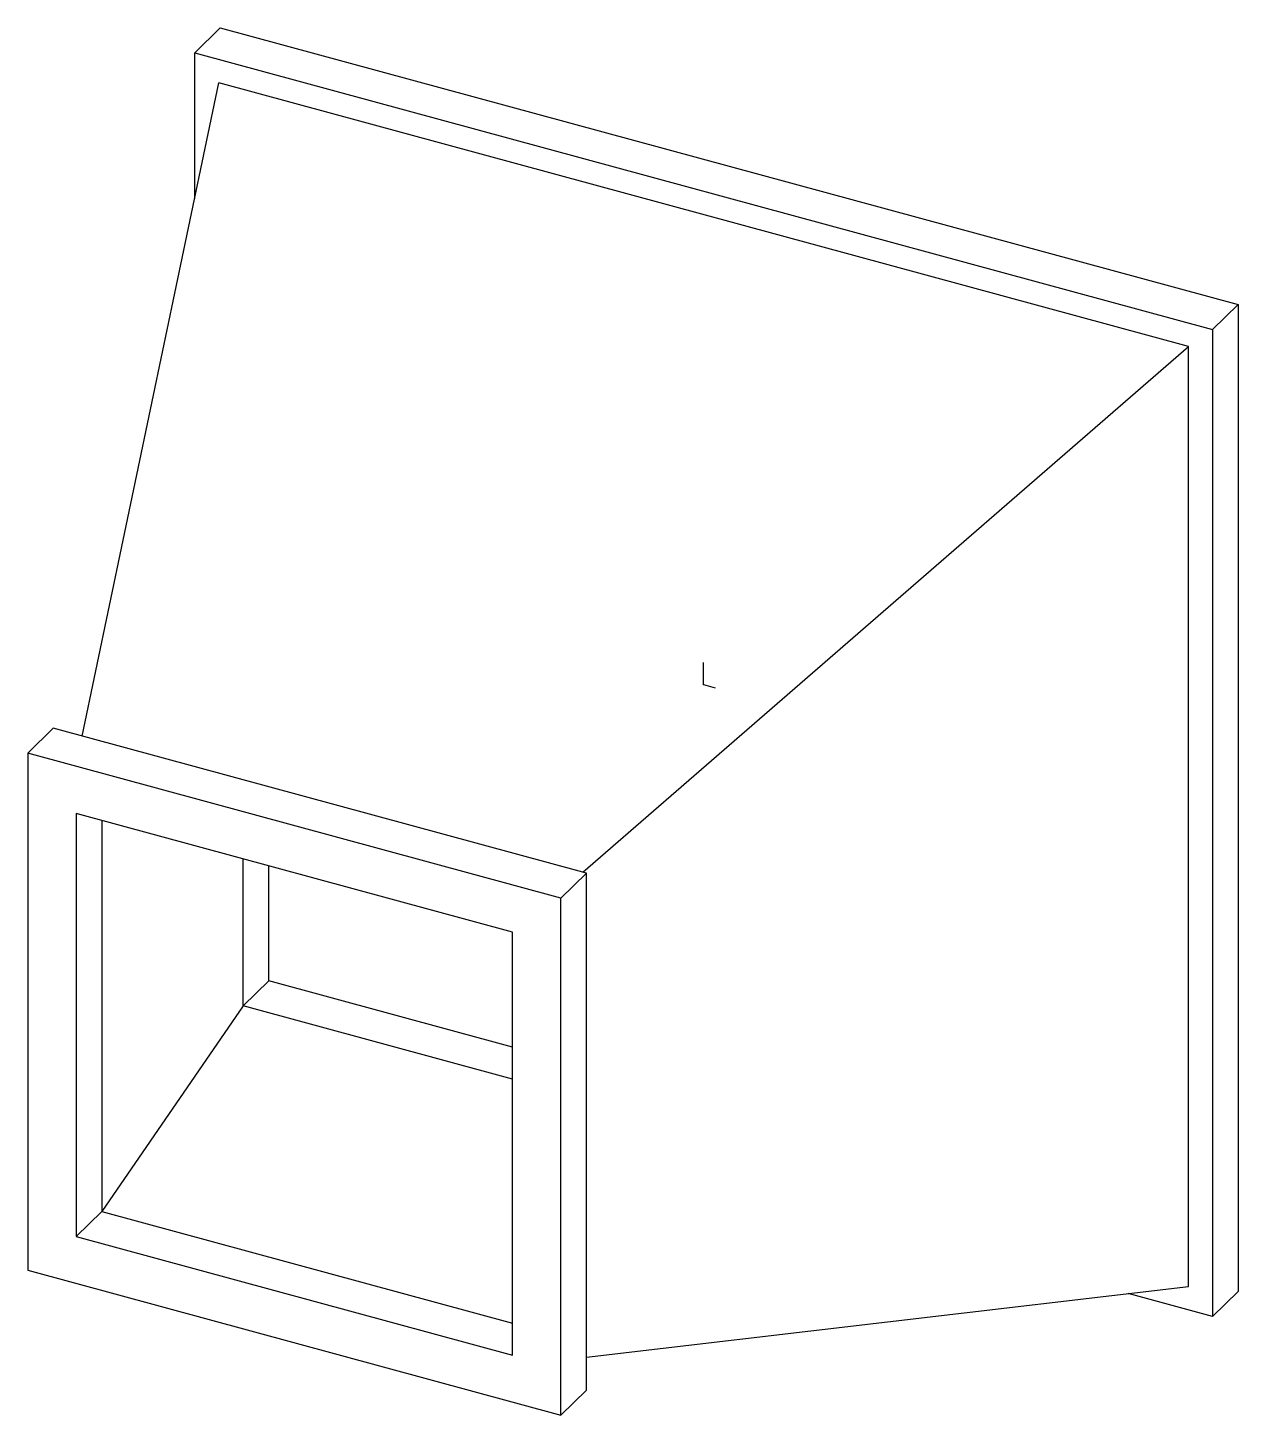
# Paper-space layout '_Trimetric' of a CAD drawing. Header units: inches. Extents: x -12.3 to 9.8, y -13.3 to 12.
import ezdxf

# ---------------------------------------------------------------- set-up
doc = ezdxf.new("R2010")
doc.units = ezdxf.units.IN
doc.header["$MEASUREMENT"] = 0
doc.header["$PDSIZE"] = -1

psp = doc.layouts.new('_Trimetric')

# ---------------------------------------------------------------- linework, layer by layer
at = {"color": 7, "linetype": 'Continuous', "lineweight": 25}
for p, q in [((-8.82, 11.98), (-9.286, 11.524)), ((-8.82, 11.98), (9.753, 6.932)), ((-9.286, 8.862), (-9.286, 11.524)), ((-9.286, 11.524), (9.286, 6.476)), ((-11.338, -0.939), (-8.844, 10.975)), ((8.844, 6.168), (-8.844, 10.975)), ((9.753, 6.932), (9.286, 6.476)), ((9.753, 6.932), (9.753, -11.069)), ((9.286, 6.476), (9.286, -11.524)), ((-2.202, -3.422), (8.844, 6.168)), ((8.844, -10.975), (8.844, 6.168)), ((-12.331, -1.252), (-11.865, -0.796)), ((-2.136, -3.44), (-11.865, -0.796)), ((-12.331, -1.252), (-12.331, -10.681)), ((-2.603, -3.896), (-12.331, -1.252)), ((-11.447, -2.349), (-11.447, -10.064)), ((-3.487, -4.513), (-11.447, -2.349)), ((-10.98, -2.476), (-10.98, -9.608)), ((-8.402, -5.86), (-8.402, -3.177)), ((-7.935, -5.404), (-7.935, -3.304)), ((-2.603, -3.896), (-2.136, -3.44)), ((-2.136, -12.869), (-2.136, -3.44)), ((-2.603, -13.325), (-2.603, -3.896)), ((-3.487, -12.227), (-3.487, -4.513)), ((-7.935, -5.404), (-8.402, -5.86)), ((-3.487, -6.613), (-7.935, -5.404)), ((-8.402, -5.86), (-10.98, -9.608)), ((-3.487, -7.195), (-8.402, -5.86)), ((-11.447, -10.064), (-10.98, -9.608)), ((-10.98, -9.608), (-3.487, -11.645)), ((-11.447, -10.064), (-3.487, -12.227)), ((-12.331, -10.681), (-2.603, -13.325)), ((-2.136, -12.268), (8.844, -10.975)), ((9.286, -11.524), (7.744, -11.105)), ((9.753, -11.069), (9.286, -11.524)), ((-2.603, -13.325), (-2.136, -12.869))]:
    psp.add_line(p, q, dxfattribs=at)
at = {"color": 7, "linetype": 'Continuous'}
for q in [(0, 0.402), (0.208, -0.056)]:
    psp.add_line((0, 0), q, dxfattribs=at)
psp.add_point((0, 0), dxfattribs=at)

doc.saveas('drawing.dxf')
